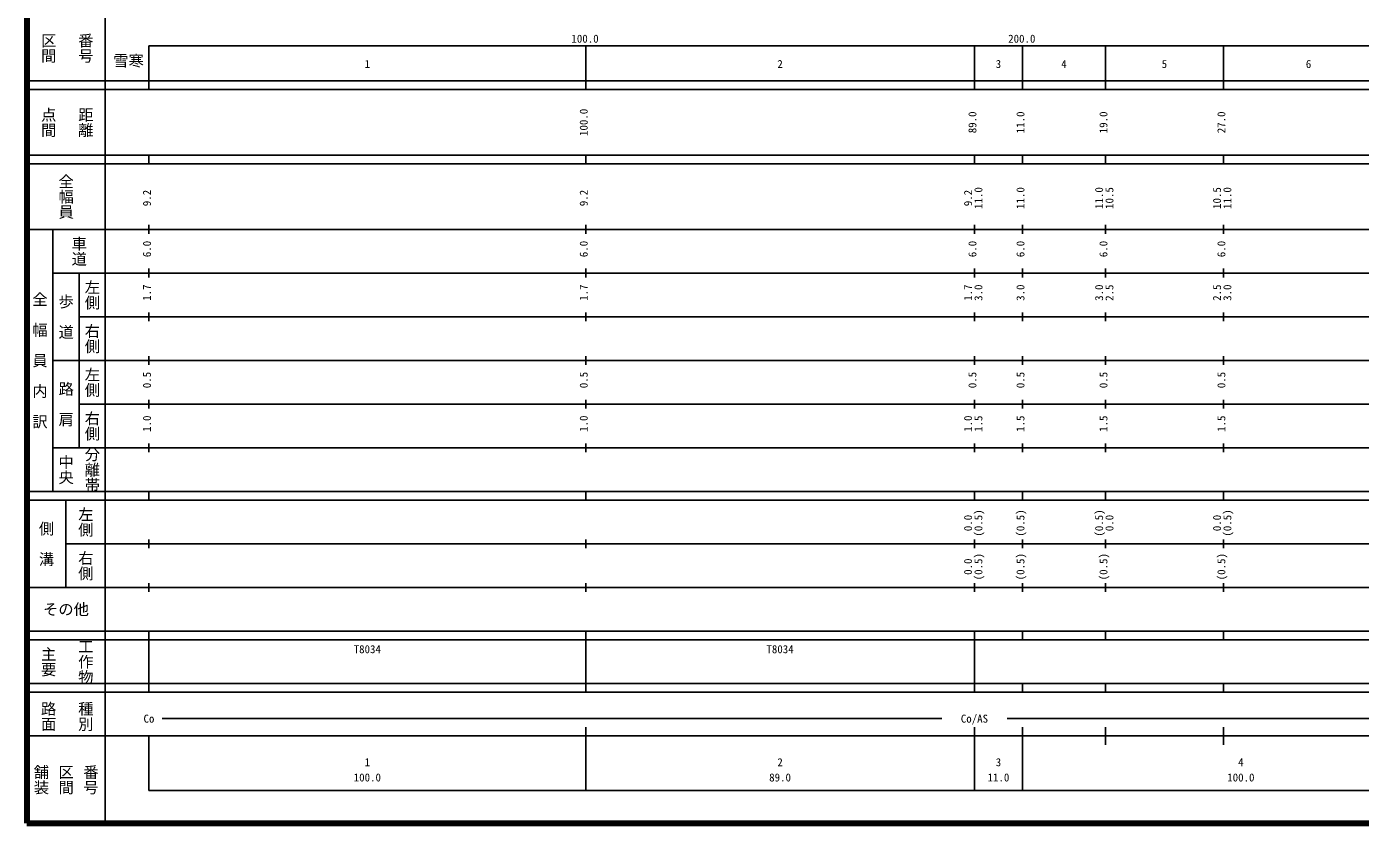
# Model space of a CAD drawing. Units: millimetres on the paper, enlarged 1000 times. Extents: x 40000 to 680000, y 20000 to 380000.
# Drawn here: x 40000 to 345355, y 20000 to 202409 of the extents above; entities that cross this region are included whole.
import ezdxf
from ezdxf.enums import TextEntityAlignment as Align

# ---------------------------------------------------------------- set-up
doc = ezdxf.new("R2010")
doc.units = ezdxf.units.MM
doc.header["$LTSCALE"] = 1000
doc.layers.add('M-TTL', color=2, linetype='Continuous', lineweight=140)
doc.layers.add('M-TTL-BAND', color=7, linetype='Continuous', lineweight=25)
doc.layers.add('M-TTL-TXT', color=7, linetype='Continuous')
doc.styles.add('@ＭＳ ゴシック', font='')
doc.styles.add('ＭＳ ゴシック', font='')
doc.styles.get('@ＭＳ ゴシック').set_extended_font_data('@MS Gothic')
doc.styles.get('ＭＳ ゴシック').set_extended_font_data('MS Gothic')

msp = doc.modelspace()

# ---------------------------------------------------------------- linework, layer by layer
at = {"layer": 'M-TTL'}
for p, q in [((40000, 380000), (40000, 20000)), ((40000, 20000), (680000, 20000))]:
    msp.add_line(p, q, dxfattribs=at)
at = {"layer": 'M-TTL-BAND'}
for p, q in [((58000, 370000), (58000, 20000)), ((68000, 198000), (579000, 198000)), ((68000, 198000), (68000, 188000)), ((168000, 188000), (168000, 198000)), ((257000, 188000), (257000, 198000)), ((268000, 188000), (268000, 198000)), ((287000, 188000), (287000, 198000)), ((314000, 188000), (314000, 198000)), ((40000, 190000), (579000, 190000)), ((40000, 188000), (579000, 188000)), ((40000, 173000), (579000, 173000)), ((40000, 171000), (579000, 171000)), ((68000, 171000), (68000, 173000)), ((168000, 171000), (168000, 173000)), ((257000, 171000), (257000, 173000)), ((268000, 171000), (268000, 173000)), ((287000, 171000), (287000, 173000)), ((314000, 171000), (314000, 173000)), ((40000, 156000), (579000, 156000)), ((46000, 96000), (46000, 156000)), ((68000, 155000), (68000, 157000)), ((168000, 155000), (168000, 157000)), ((257000, 155000), (257000, 157000)), ((268000, 155000), (268000, 157000)), ((287000, 155000), (287000, 157000)), ((314000, 155000), (314000, 157000)), ((68000, 145000), (68000, 147000)), ((168000, 145000), (168000, 147000)), ((257000, 145000), (257000, 147000)), ((268000, 145000), (268000, 147000)), ((287000, 145000), (287000, 147000)), ((314000, 145000), (314000, 147000)), ((46000, 146000), (579000, 146000)), ((52000, 146000), (52000, 106000)), ((52000, 136000), (579000, 136000)), ((68000, 135000), (68000, 137000)), ((168000, 135000), (168000, 137000)), ((257000, 135000), (257000, 137000)), ((268000, 135000), (268000, 137000)), ((287000, 135000), (287000, 137000)), ((314000, 135000), (314000, 137000)), ((46000, 126000), (579000, 126000)), ((68000, 125000), (68000, 127000)), ((168000, 125000), (168000, 127000)), ((257000, 125000), (257000, 127000)), ((268000, 125000), (268000, 127000)), ((287000, 125000), (287000, 127000)), ((314000, 125000), (314000, 127000)), ((68000, 115000), (68000, 117000)), ((168000, 115000), (168000, 117000)), ((257000, 115000), (257000, 117000)), ((268000, 115000), (268000, 117000)), ((287000, 115000), (287000, 117000)), ((314000, 115000), (314000, 117000)), ((52000, 116000), (579000, 116000)), ((68000, 105000), (68000, 107000)), ((168000, 105000), (168000, 107000)), ((257000, 105000), (257000, 107000)), ((268000, 105000), (268000, 107000)), ((287000, 105000), (287000, 107000)), ((314000, 105000), (314000, 107000)), ((46000, 106000), (579000, 106000)), ((40000, 96000), (579000, 96000)), ((68000, 94000), (68000, 96000)), ((168000, 94000), (168000, 96000)), ((257000, 94000), (257000, 96000)), ((268000, 94000), (268000, 96000)), ((287000, 94000), (287000, 96000)), ((314000, 94000), (314000, 96000)), ((40000, 94000), (579000, 94000)), ((49000, 94000), (49000, 74000)), ((49000, 84000), (579000, 84000)), ((68000, 83000), (68000, 85000)), ((168000, 83000), (168000, 85000)), ((257000, 83000), (257000, 85000)), ((268000, 83000), (268000, 85000)), ((287000, 83000), (287000, 85000)), ((314000, 83000), (314000, 85000)), ((40000, 74000), (579000, 74000)), ((68000, 73000), (68000, 75000)), ((168000, 73000), (168000, 75000)), ((257000, 73000), (257000, 75000)), ((268000, 73000), (268000, 75000)), ((287000, 73000), (287000, 75000)), ((314000, 73000), (314000, 75000)), ((40000, 64000), (579000, 64000)), ((40000, 62000), (579000, 62000)), ((68000, 62000), (68000, 64000)), ((68000, 52000), (68000, 62000)), ((168000, 62000), (168000, 64000)), ((168000, 52000), (168000, 62000)), ((168000, 52000), (168000, 62000)), ((257000, 62000), (257000, 64000)), ((257000, 52000), (257000, 62000)), ((268000, 62000), (268000, 64000)), ((287000, 62000), (287000, 64000)), ((314000, 62000), (314000, 64000)), ((40000, 52000), (579000, 52000)), ((68000, 50000), (68000, 52000)), ((168000, 50000), (168000, 52000)), ((257000, 50000), (257000, 52000)), ((268000, 50000), (268000, 52000)), ((287000, 50000), (287000, 52000)), ((314000, 50000), (314000, 52000)), ((40000, 50000), (579000, 50000)), ((71000, 44000), (249500, 44000)), ((264500, 44000), (565000, 44000)), ((40000, 40000), (579000, 40000)), ((68000, 40000), (68000, 27500)), ((168000, 27500), (168000, 42000)), ((257000, 27500), (257000, 42000)), ((268000, 27500), (268000, 42000)), ((287000, 38000), (287000, 42000)), ((314000, 38000), (314000, 42000)), ((68000, 27500), (579000, 27500))]:
    msp.add_line(p, q, dxfattribs=at)

# ---------------------------------------------------------------- texts
at = {"layer": 'M-TTL-BAND', "style": '@ＭＳ ゴシック'}
for s, p in [('区間', (45000, 197500)), ('番号', (53500, 197500)), ('点間', (45000, 180500)), ('距離', (53500, 180500)), ('全幅員', (49000, 163500)), ('車道', (52000, 151000)), ('左側', (55000, 141000)), ('全\u3000幅\u3000員\u3000内\u3000訳', (43000, 126000)), ('歩\u3000道', (49000, 136000)), ('右側', (55000, 131000)), ('左側', (55000, 121000)), ('路\u3000肩', (49000, 116000)), ('右側', (55000, 111000)), ('中央', (49000, 101000)), ('分離帯', (55000, 101000)), ('左側', (53500, 89000)), ('側\u3000溝', (44500, 84000)), ('右側', (53500, 79000)), ('工作物', (53500, 57000)), ('主要', (45000, 57000)), ('路面', (45000, 44500)), ('種別', (53500, 44500)), ('舗装', (43333, 30000)), ('区間', (49000, 30000)), ('番号', (54667, 30000))]:
    msp.add_text(s, height=2566, rotation=270, dxfattribs=at).set_placement(p, align=Align.MIDDLE_CENTER)
at = {"layer": 'M-TTL-BAND', "style": 'ＭＳ ゴシック'}
for s, p in [('100.0', (167844, 198195)), ('200.0', (267844, 198195)), ('1', (118000, 192405)), ('2', (212500, 192405)), ('3', (262500, 192405)), ('4', (277500, 192405)), ('5', (300500, 192405)), ('6', (333500, 192405)), ('Co', (68000, 42500)), ('Co/AS', (257000, 42500)), ('1', (118000, 32523)), ('2', (212500, 32523)), ('3', (262500, 32523)), ('4', (318000, 32523)), ('100.0', (118000, 29033)), ('89.0', (212500, 29033)), ('11.0', (262500, 29033)), ('100.0', (318000, 29033))]:
    msp.add_text(s, height=1833, dxfattribs=at).set_placement(p, align=Align.BOTTOM_CENTER)
for s, p in [('100.0', (169000, 180500)), ('89.0', (258000, 180500)), ('11.0', (269000, 180500)), ('19.0', (288000, 180500)), ('27.0', (315000, 180500)), ('9.2', (69000, 163174)), ('9.2', (169000, 163174)), ('9.2', (257000, 163174)), ('11.0', (259370, 163174)), ('11.0', (269000, 163174)), ('11.0', (287000, 163174)), ('10.5', (289370, 163174)), ('10.5', (314000, 163174)), ('11.0', (316370, 163174)), ('6.0', (69000, 151500)), ('6.0', (169000, 151500)), ('6.0', (258000, 151500)), ('6.0', (269000, 151500)), ('6.0', (288000, 151500)), ('6.0', (315000, 151500)), ('1.7', (69000, 141500)), ('1.7', (169000, 141500)), ('1.7', (257000, 141500)), ('3.0', (259370, 141500)), ('3.0', (269000, 141500)), ('3.0', (287000, 141500)), ('2.5', (289370, 141500)), ('2.5', (314000, 141500)), ('3.0', (316370, 141500)), ('0.5', (69000, 121500)), ('0.5', (169000, 121500)), ('0.5', (258000, 121500)), ('0.5', (269000, 121500)), ('0.5', (288000, 121500)), ('0.5', (315000, 121500)), ('1.0', (69000, 111500)), ('1.0', (169000, 111500)), ('1.0', (257000, 111500)), ('1.5', (259370, 111500)), ('1.5', (269000, 111500)), ('1.5', (288000, 111500)), ('1.5', (315000, 111500)), ('0.0', (257000, 88764)), ('(0.5)', (259370, 88764)), ('(0.5)', (269000, 88764)), ('(0.5)', (287000, 88764)), ('0.0', (289370, 88764)), ('0.0', (314000, 88764)), ('(0.5)', (316370, 88764)), ('0.0', (257000, 78764)), ('(0.5)', (259370, 78764)), ('(0.5)', (269000, 78764)), ('(0.5)', (288000, 78764)), ('(0.5)', (315000, 78764))]:
    msp.add_text(s, height=1833, rotation=90, dxfattribs=at).set_placement(p, align=Align.BOTTOM_CENTER)
msp.add_text('その他', height=2566, dxfattribs=at).set_placement((49000, 69000), align=Align.MIDDLE_CENTER)
for p in [(114875, 58405), (209375, 58405)]:
    msp.add_text('T8034', height=1833, dxfattribs=at).set_placement(p, align=Align.BOTTOM_LEFT)
at = {"layer": 'M-TTL-TXT', "style": 'ＭＳ ゴシック'}
msp.add_text('雪寒', height=2566, dxfattribs=at).set_placement((63324, 194608), align=Align.MIDDLE_CENTER)

doc.saveas('drawing.dxf')
